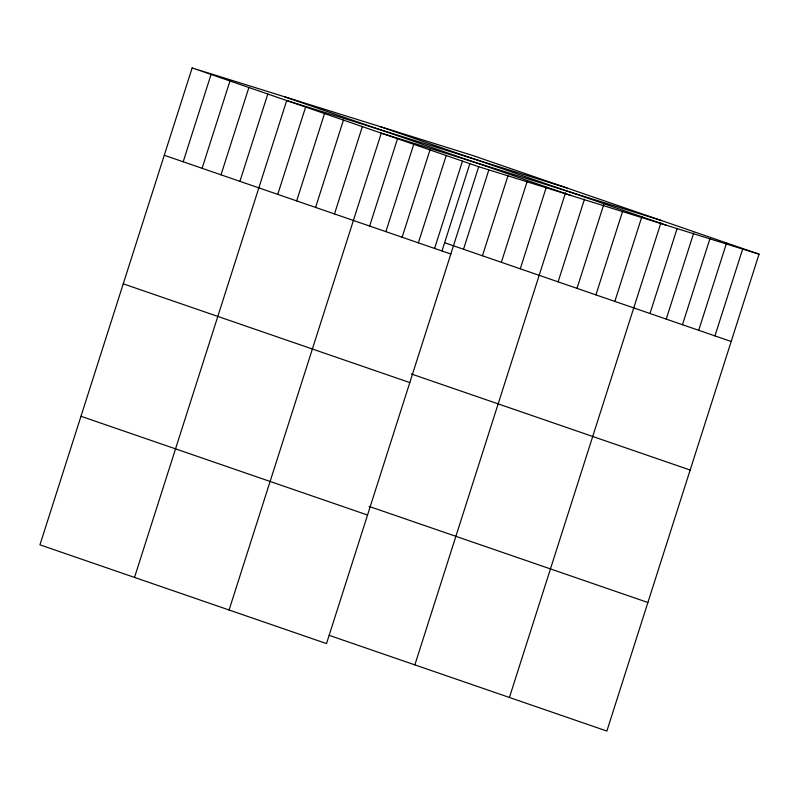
<?xml version="1.0" encoding="UTF-8"?>
<svg xmlns="http://www.w3.org/2000/svg" width="799" height="799" viewBox="0 0 799 799"><rect width="100%" height="100%" fill="white"/><g stroke="black" fill="none" stroke-linecap="round" stroke-linejoin="round"><path stroke-width="1.2" d="M192.14 67.945L39.95 544.828L326.511 643.585L478.701 166.711L192.14 67.945L472.489 155.415L759.05 254.172L606.86 731.055L329.198 635.355M183.191 161.788L211.056 74.467M202.097 168.299L229.972 80.979M221.013 174.821L248.879 87.5M239.93 181.343L267.795 94.022M134.512 577.417L286.711 100.534L567.05 188.005M277.752 194.377L305.618 107.056M296.669 200.899L324.534 113.578M315.585 207.41L343.45 120.09M334.491 213.932L362.356 126.612M229.083 610.007L381.273 133.133L661.622 220.594M369.647 226.047L397.512 138.726M385.887 231.64L413.752 144.319M402.127 237.243L429.992 149.922M418.356 242.836L446.232 155.515M434.596 248.429L462.471 161.108M442.057 250.766L469.852 163.675M463.53 249.248L488.758 170.187M482.446 255.77L508.054 175.53M501.363 262.292L527.34 180.864M520.269 268.804L546.256 187.385M414.861 664.878L565.542 192.729M558.101 281.847L584.459 199.241M577.008 288.359L603.744 204.584M595.924 294.881L622.661 211.096M614.84 301.393L641.947 216.439M509.422 697.477L660.863 222.961M649.986 313.518L677.103 228.554M666.226 319.111L693.722 232.968M682.466 324.704L709.961 238.571M698.706 330.307L726.571 242.986M714.945 335.9L742.81 248.579M478.701 166.711L759.05 254.172M379.974 126.552L666.536 225.308M284.654 96.809L571.215 195.575M444.614 242.736L731.185 341.493M164.274 155.266L450.836 254.032M411.375 373.972L690.156 470.052M123.246 283.825L409.807 382.581M369.108 506.416L647.889 602.496M80.979 416.269L367.54 515.035"/></g></svg>
